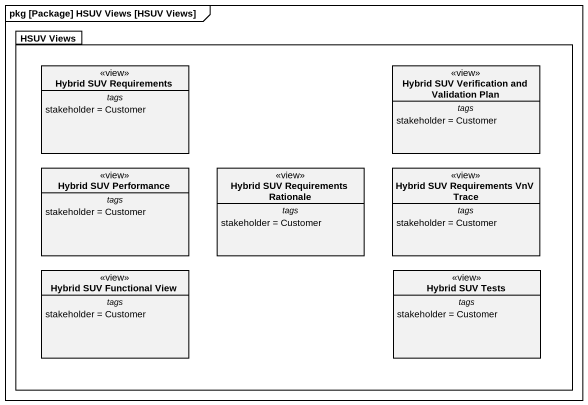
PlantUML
@startuml
mainframe pkg [Package] HSUV Views [HSUV Views]
hide circle
hide empty members
package "HSUV Views" as HSUV_Views {
  class "Hybrid SUV Requirements" as Hybrid_SUV_Requirements <<view>> {
    -- tags --
    stakeholder = Customer
  }
  class "Hybrid SUV Verification and Validation Plan" as Hybrid_SUV_Verification_and <<view>> {
    -- tags --
    stakeholder = Customer
  }
  class "Hybrid SUV Performance" as Hybrid_SUV_Performance <<view>> {
    -- tags --
    stakeholder = Customer
  }
  class "Hybrid SUV Requirements Rationale" as Hybrid_SUV_Requirements_2 <<view>> {
    -- tags --
    stakeholder = Customer
  }
  class "Hybrid SUV Requirements VnV Trace" as Hybrid_SUV_Requirements_VnV <<view>> {
    -- tags --
    stakeholder = Customer
  }
  class "Hybrid SUV Functional View" as Hybrid_SUV_Functional_View <<view>> {
    -- tags --
    stakeholder = Customer
  }
  class "Hybrid SUV Tests" as Hybrid_SUV_Tests <<view>> {
    -- tags --
    stakeholder = Customer
  }
}
@enduml
